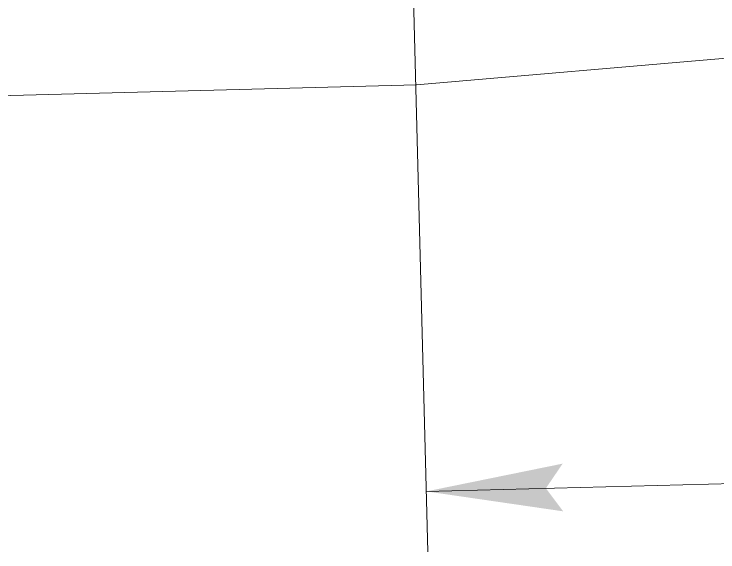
# Model space of a CAD drawing. Extents: x 2081963 to 2085386, y 738291 to 742228.
# Drawn here: x 2083174.7 to 2083209.56, y 741210.42 to 741237.07 of the extents above; entities that cross this region are included whole.
import ezdxf

# ---------------------------------------------------------------- set-up
doc = ezdxf.new("R2010")
doc.units = 0
doc.header["$MEASUREMENT"] = 0
doc.layers.add('Prop Conc 4in Sidewalk', color=51, linetype='Continuous', lineweight=13, true_color=0xffff91)
doc.layers.add('Prop Dimension', color=7, linetype='Continuous', lineweight=13)
doc.layers.add('Prop Terminator CELL', color=7, linetype='Continuous', lineweight=0)

# ---------------------------------------------------------------- blocks, each defined once
blk = doc.blocks.new('Terminator_3')
at = {"layer": 'Prop Terminator CELL', "color": 1, "linetype": 'Continuous', "lineweight": 0}
blk.add_solid([(-8.999982, 1.549997), (0, 0), (-7.899984, 0), (-9.049982, -1.599997)], dxfattribs=at)

msp = doc.modelspace()

# ---------------------------------------------------------------- linework, layer by layer
at = {"layer": 'Prop Conc 4in Sidewalk', "color": 7, "linetype": 'Continuous'}
for q in [(2083394.453, 741250.74), (2083166.847, 741232.838)]:
    msp.add_line((2083194.636, 741233.558), q, dxfattribs=at)
at = {"layer": 'Prop Dimension', "color": 7, "linetype": 'Continuous', "lineweight": 13}
msp.add_line((2083194.293, 741245.053), (2083195.191, 741210.417), dxfattribs=at)
at = {"layer": 'Prop Dimension'}
msp.add_line((2083395.046, 741218.596), (2083195.113, 741213.416), dxfattribs=at)

# ---------------------------------------------------------------- block references
at = {"layer": 'Prop Terminator CELL', "color": 1, "linetype": 'Continuous', "lineweight": 0, "xscale": 0.75, "yscale": 0.75, "zscale": 0.75, "rotation": 181.484329}
msp.add_blockref('Terminator_3', (2083195.113, 741213.416), dxfattribs=at)

doc.saveas('drawing.dxf')
